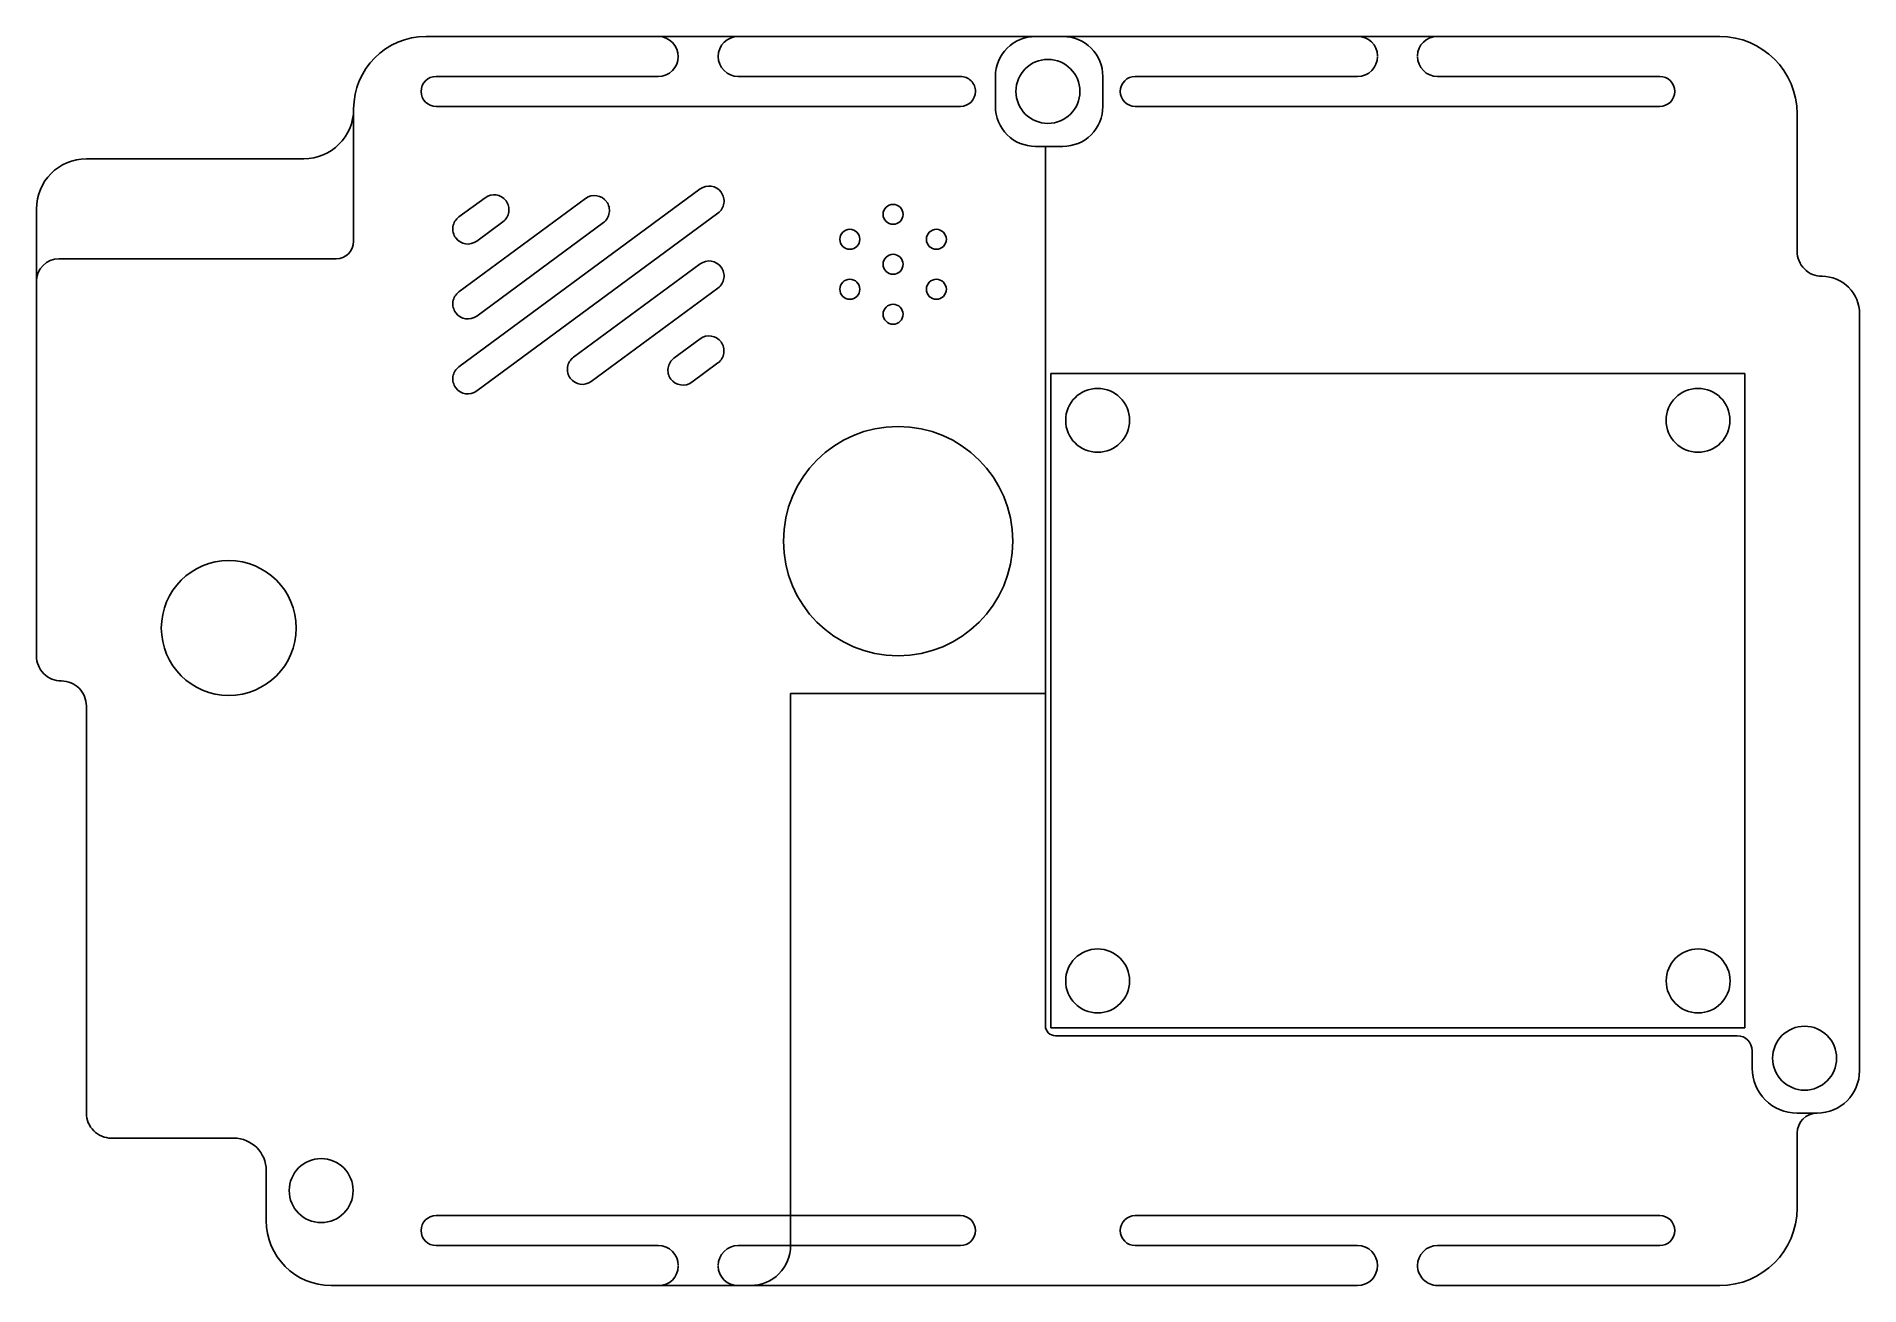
# Model space of a CAD drawing. Header units: inches. Extents: x 0.14 to 3.79, y 0.46 to 2.96.
import ezdxf

# ---------------------------------------------------------------- set-up
doc = ezdxf.new("R2010")
doc.units = ezdxf.units.IN
doc.header["$MEASUREMENT"] = 0
doc.layers.add('Mechanical 1', color=6, linetype='Continuous')

msp = doc.modelspace()

# ---------------------------------------------------------------- linework, layer by layer
at = {"layer": 'Mechanical 1'}
for p, q in [((0.923, 2.957), (1.388, 2.957)), ((0.924, 2.957), (2.198, 2.957)), ((1.548, 2.957), (2.788, 2.957)), ((2.143, 2.957), (3.513, 2.957)), ((2.948, 2.957), (3.513, 2.957)), ((0.943, 2.877), (1.388, 2.877)), ((1.548, 2.877), (1.993, 2.877)), ((2.063, 2.817), (2.063, 2.877)), ((2.278, 2.817), (2.278, 2.877)), ((2.343, 2.877), (2.788, 2.877)), ((2.948, 2.877), (3.393, 2.877)), ((0.778, 2.547), (0.778, 2.812)), ((0.943, 2.817), (1.993, 2.817)), ((2.343, 2.817), (3.393, 2.817)), ((3.668, 2.527), (3.668, 2.802)), ((3.668, 2.527), (3.668, 2.802)), ((3.668, 2.527), (3.668, 2.802)), ((0.243, 2.712), (0.678, 2.712)), ((2.143, 2.737), (2.163, 2.737)), ((2.163, 1.642), (2.163, 2.737)), ((2.163, 1.642), (2.163, 2.737)), ((2.163, 2.737), (2.198, 2.737)), ((0.9888, 2.2958), (1.4718, 2.6518)), ((0.9888, 2.5958), (1.0411, 2.6343)), ((0.9888, 2.4458), (1.2424, 2.6327)), ((0.143, 1.717), (0.143, 2.612)), ((1.0244, 2.2475), (1.5074, 2.6035)), ((1.0244, 2.5475), (1.0768, 2.586)), ((1.0244, 2.3975), (1.278, 2.5844)), ((0.188, 2.512), (0.543, 2.512)), ((0.543, 2.512), (0.743, 2.512)), ((1.2182, 2.3149), (1.4717, 2.5018)), ((0.143, 1.717), (0.143, 2.467)), ((1.2538, 2.2666), (1.5073, 2.4535)), ((3.793, 1.012), (3.793, 2.402)), ((3.793, 1.012), (3.793, 2.402)), ((1.4194, 2.3133), (1.4717, 2.3519)), ((1.455, 2.265), (1.5073, 2.3036)), ((2.1736, 2.2827), (3.5636, 2.2827)), ((2.1736, 0.9727), (2.1736, 2.2827)), ((3.5636, 0.9727), (3.5636, 2.2827)), ((0.243, 0.802), (0.243, 1.617)), ((0.243, 0.802), (0.243, 1.617)), ((1.653, 0.537), (1.653, 1.642)), ((1.653, 1.642), (2.163, 1.642)), ((2.163, 0.977), (2.163, 1.642)), ((3.793, 0.887), (3.793, 1.012)), ((3.793, 0.887), (3.793, 1.012)), ((2.1736, 0.9727), (3.5636, 0.9727)), ((2.183, 0.957), (3.548, 0.957)), ((3.578, 0.892), (3.578, 0.927)), ((3.668, 0.802), (3.708, 0.802)), ((0.293, 0.752), (0.538, 0.752)), ((0.293, 0.752), (0.538, 0.752)), ((3.668, 0.612), (3.668, 0.762)), ((0.603, 0.587), (0.603, 0.687)), ((0.603, 0.587), (0.603, 0.687)), ((0.943, 0.597), (1.993, 0.597)), ((2.343, 0.597), (3.393, 0.597)), ((0.943, 0.537), (1.388, 0.537)), ((1.548, 0.537), (1.993, 0.537)), ((2.343, 0.537), (2.788, 0.537)), ((2.948, 0.537), (3.393, 0.537)), ((0.733, 0.457), (0.883, 0.457)), ((0.733, 0.457), (0.885, 0.457)), ((0.883, 0.457), (1.388, 0.457)), ((0.885, 0.457), (1.573, 0.457)), ((1.548, 0.457), (2.788, 0.457)), ((2.948, 0.457), (3.513, 0.457))]:
    msp.add_line(p, q, dxfattribs=at)
for centre, radius in [((2.168, 2.847), 0.064), ((2.168, 2.847), 0.064), ((2.168, 2.847), 0.064), ((1.8581, 2.601), 0.02), ((1.7715, 2.551), 0.02), ((1.9447, 2.551), 0.02), ((1.8581, 2.501), 0.02), ((1.7715, 2.451), 0.02), ((1.9447, 2.451), 0.02), ((1.8581, 2.401), 0.02), ((2.2676, 2.1887), 0.064), ((3.4696, 2.1887), 0.064), ((1.868, 1.947), 0.2295), ((0.528, 1.773), 0.135), ((2.2676, 1.0667), 0.064), ((3.4699, 1.0667), 0.064), ((3.683, 0.912), 0.064), ((3.683, 0.912), 0.064), ((0.713, 0.647), 0.064), ((0.713, 0.647), 0.064)]:
    msp.add_circle(centre, radius, dxfattribs=at)
for centre, radius, start, end in [((0.923, 2.812), 0.145, 90, 180), ((0.923, 2.812), 0.145, 90, 180), ((1.3875, 2.9165), 0.0405, 359.3619, 89.3619), ((1.548, 2.917), 0.04, 90, 180), ((2.143, 2.877), 0.08, 89.9999, 180), ((2.198, 2.877), 0.08, 359.9999, 90), ((2.7887, 2.9177), 0.0394, 0.9475, 90.9474), ((2.9471, 2.9174), 0.0394, 89.0528, 179.0526), ((3.513, 2.802), 0.155, 0, 90), ((3.513, 2.802), 0.155, 0, 90), ((1.388, 2.917), 0.04, 270, 0), ((1.548, 2.917), 0.04, 180, 270), ((2.788, 2.917), 0.04, 270, 0), ((2.948, 2.917), 0.04, 180, 270), ((0.943, 2.847), 0.03, 89.9522, 179.9522), ((1.993, 2.847), 0.03, 359.9043, 90.0478), ((1.993, 2.847), 0.03, 269.9522, 359.9522), ((2.343, 2.847), 0.03, 89.9522, 179.9522), ((3.393, 2.847), 0.03, 0.0478, 90.0478), ((3.393, 2.847), 0.03, 269.9522, 359.9522), ((0.678, 2.812), 0.1, 270, 359.9999), ((0.943, 2.847), 0.03, 180.0478, 270.0478), ((2.143, 2.817), 0.08, 179.9999, 270), ((2.198, 2.817), 0.08, 269.9999, 0), ((2.343, 2.847), 0.03, 180.0478, 270.0478), ((0.243, 2.612), 0.1, 90, 179.9999), ((1.059, 2.6102), 0.03, 36.4478, 126.4478), ((1.2602, 2.6086), 0.03, 36.4478, 126.4478), ((1.4896, 2.6277), 0.03, 36.4478, 126.4478), ((1.4896, 2.6276), 0.03, 306.3522, 36.3522), ((1.0066, 2.5716), 0.03, 126.3522, 216.3522), ((1.059, 2.6102), 0.03, 306.3522, 36.3522), ((1.2602, 2.6085), 0.03, 306.3522, 36.3522), ((0.743, 2.547), 0.035, 270, 0), ((1.0066, 2.5716), 0.03, 216.4478, 306.4478), ((3.718, 2.527), 0.05, 179.9999, 270), ((3.718, 2.527), 0.05, 179.9999, 270), ((0.188, 2.467), 0.045, 90, 180), ((1.4895, 2.4777), 0.03, 36.4478, 126.4478), ((1.4896, 2.4777), 0.03, 306.3522, 36.3522), ((1.0066, 2.4216), 0.03, 126.3522, 216.3522), ((3.718, 2.402), 0.075, 359.9999, 90), ((3.718, 2.402), 0.075, 359.9999, 90), ((1.0066, 2.4216), 0.03, 216.4478, 306.4478), ((1.4895, 2.3278), 0.03, 36.4478, 126.4478), ((1.4895, 2.3277), 0.03, 306.3522, 36.3522), ((1.236, 2.2907), 0.03, 126.3522, 216.3522), ((1.4372, 2.2891), 0.03, 126.3522, 216.3522), ((1.0066, 2.2716), 0.03, 126.3522, 216.3522), ((1.236, 2.2907), 0.03, 216.4478, 306.4478), ((1.4372, 2.2891), 0.03, 216.4478, 306.4478), ((1.0066, 2.2716), 0.03, 216.4478, 306.4478), ((0.193, 1.717), 0.05, 179.9999, 270), ((0.193, 1.717), 0.05, 179.9999, 270), ((0.193, 1.617), 0.05, 359.9999, 90), ((0.193, 1.617), 0.05, 359.9999, 90), ((2.183, 0.977), 0.02, 180, 270.0003), ((3.548, 0.927), 0.03, 0, 90), ((3.668, 0.892), 0.09, 180, 270), ((3.708, 0.887), 0.085, 270, 0), ((3.708, 0.887), 0.085, 270, 0), ((0.293, 0.802), 0.05, 179.9999, 270), ((0.293, 0.802), 0.05, 179.9999, 270), ((3.708, 0.762), 0.04, 90, 179.9999), ((0.538, 0.687), 0.065, 0.0003, 90.0003), ((0.538, 0.687), 0.065, 0.0003, 90.0003), ((0.733, 0.587), 0.13, 180, 270), ((0.733, 0.587), 0.13, 180, 270), ((0.943, 0.567), 0.03, 89.9522, 179.9522), ((1.993, 0.567), 0.03, 0.0478, 90.0478), ((2.343, 0.567), 0.03, 89.9522, 179.9522), ((3.393, 0.567), 0.03, 0.0478, 90.0478), ((3.513, 0.612), 0.155, 270, 0), ((0.943, 0.567), 0.03, 180.0478, 270.0478), ((1.993, 0.567), 0.03, 269.9522, 359.9522), ((2.343, 0.567), 0.03, 180.0478, 270.0478), ((3.393, 0.567), 0.03, 269.9522, 359.9522), ((1.388, 0.497), 0.04, 0, 90), ((1.548, 0.497), 0.04, 90, 180), ((1.573, 0.537), 0.08, 269.9999, 0), ((2.788, 0.497), 0.04, 0, 90), ((2.948, 0.497), 0.04, 90, 180), ((1.3887, 0.4963), 0.0394, 269.0528, 359.0526), ((1.5473, 0.4963), 0.0394, 180.9475, 270.9474), ((2.788, 0.497), 0.04, 270, 0), ((2.9485, 0.4975), 0.0405, 179.3619, 269.3619)]:
    msp.add_arc(centre, radius, start, end, dxfattribs=at)

doc.saveas('drawing.dxf')
